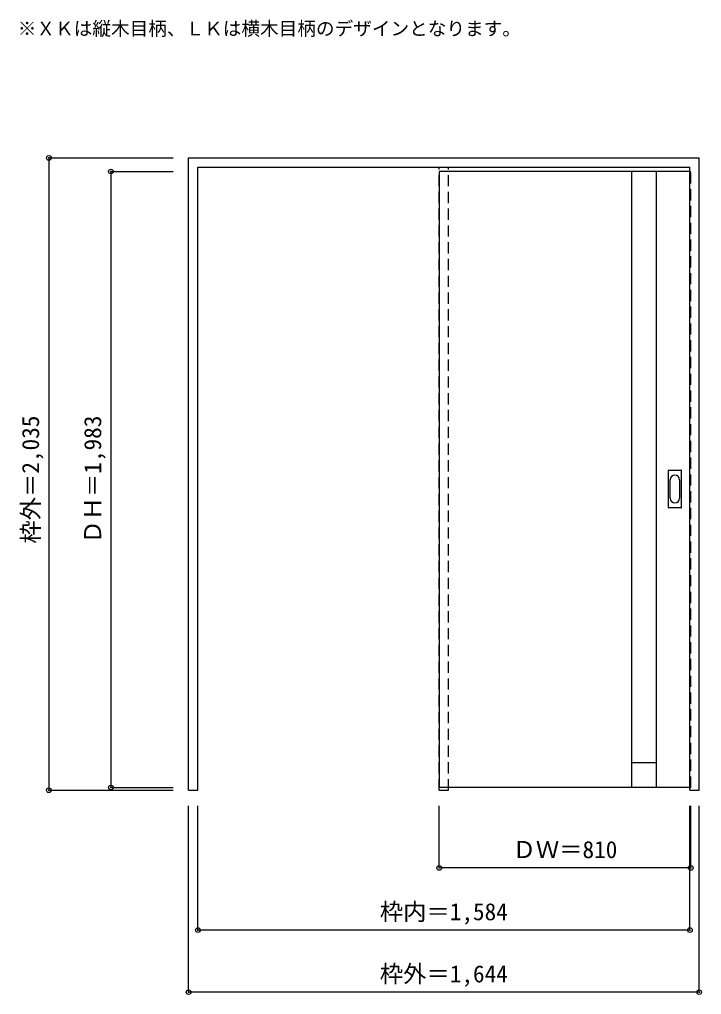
# Model space of a CAD drawing. Units: millimetres, scale not verified. Extents: x -1402 to 794, y -1274 to 1864.
import ezdxf
from ezdxf.enums import TextEntityAlignment as Align

# ---------------------------------------------------------------- set-up
doc = ezdxf.new("R2010")
doc.units = ezdxf.units.MM
doc.header["$LTSCALE"] = 30
doc.header["$PDMODE"] = 32
doc.header["$PDSIZE"] = 15
doc.linetypes.add('DASHED1', pattern=[1.8, 1.2, -0.6])
for name, color, linetype in [('0-0', 3, 'Continuous'), ('0-1_寸法', 7, 'Continuous'), ('0-2_文字', 7, 'Continuous')]:
    doc.layers.add(name, color=color, linetype=linetype)
doc.styles.add('ＭＳ ゴシック', font='')
doc.styles.get('ＭＳ ゴシック').set_extended_font_data('MS Gothic')

msp = doc.modelspace()

# ---------------------------------------------------------------- linework, layer by layer
at = {"layer": '0-0'}
for p, q in [((-857.56, -616.33), (-857.56, 1418.67)), ((-857.56, 1418.67), (786.44, 1418.67)), ((786.44, -616.33), (786.44, 1418.67)), ((-827.56, 1388.67), (756.44, 1388.67)), ((756.44, -616.33), (756.44, 1388.67)), ((-50.56, 1375.17), (-50.56, -607.83)), ((756.44, 1375.17), (-50.56, 1375.17)), ((569.44, -608.05), (569.44, 1374.95)), ((649.44, -608.05), (649.44, 1374.95)), ((687.44, 293.67), (687.44, 412.67)), ((688.94, 414.17), (727.94, 414.17)), ((729.44, 293.67), (729.44, 412.67)), ((727.94, 292.17), (688.94, 292.17)), ((756.44, -607.83), (-50.56, -607.83)), ((756.44, -616.33), (786.44, -616.33))]:
    msp.add_line(p, q, dxfattribs=at)
at = {"layer": '0-0', "color": 4, "linetype": 'DASHED1'}
for p, q in [((-50.56, -616.33), (-50.56, 1388.67)), ((-20.56, -616.33), (-20.56, 1388.67)), ((-50.56, 1375.17), (-50.56, 1371.17)), ((756.44, 1375.17), (759.44, 1375.17)), ((-50.56, -616.33), (-20.56, -616.33))]:
    msp.add_line(p, q, dxfattribs=at)
at = {"layer": '0-0', "color": 7}
for p, q in [((693.44, 323.57), (693.44, 382.77)), ((723.44, 382.77), (723.44, 323.57)), ((649.44, -528.05), (569.44, -528.05))]:
    msp.add_line(p, q, dxfattribs=at)
at = {"layer": '0-0'}
msp.add_lwpolyline([(-857.56, -616.33), (-827.56, -616.33), (-827.56, 1388.67)], dxfattribs=at)
at = {"layer": '0-0', "color": 4, "linetype": 'DASHED1'}
msp.add_lwpolyline([(756.44, -607.83), (759.44, -607.83), (759.44, 1375.17)], dxfattribs=at)
at = {"layer": '0-0'}
for centre, start, end in [((688.94, 412.67), 90, 180), ((727.94, 412.67), 0, 90), ((688.94, 293.67), 180, 270), ((727.94, 293.67), 270, 0)]:
    msp.add_arc(centre, 1.5, start, end, dxfattribs=at)
at = {"layer": '0-0', "color": 7}
for centre, start, end in [((708.44, 382.77), 0, 180), ((708.44, 323.57), 180, 0)]:
    msp.add_arc(centre, 15, start, end, dxfattribs=at)
at = {"layer": '0-1_寸法', "color": 4}
for p, q in [((-1307.56, 1418.67), (-1307.56, -616.33)), ((-1307.56, 1418.67), (-907.56, 1418.67)), ((-1107.56, 1375.17), (-1107.56, -607.83)), ((-1107.56, 1375.17), (-907.56, 1375.17)), ((-1307.56, -616.33), (-907.56, -616.33)), ((-1107.56, -607.83), (-907.56, -607.83)), ((-50.56, -866.33), (-50.56, -666.33)), ((756.44, -1066.33), (756.44, -666.33)), ((759.44, -866.33), (759.44, -666.33)), ((786.44, -1266.33), (786.44, -666.33)), ((759.44, -866.33), (-50.56, -866.33))]:
    msp.add_line(p, q, dxfattribs=at)
for points in [[(786.44, -1266.33), (-857.56, -1266.33), (-857.56, -666.33)], [(756.44, -1066.33), (-827.56, -1066.33), (-827.56, -666.33)]]:
    msp.add_lwpolyline(points, dxfattribs=at)
at = {"layer": '0-1_寸法'}
for p in [(-1307.56, 1418.67), (-1107.56, 1375.17), (-1307.56, -616.33), (-1107.56, -607.83), (-50.56, -866.33), (759.44, -866.33), (-827.56, -1066.33), (756.44, -1066.33), (-857.56, -1266.33), (786.44, -1266.33)]:
    msp.add_point(p, dxfattribs=at)

# ---------------------------------------------------------------- texts
at = {"layer": '0-1_寸法', "style": 'ＭＳ ゴシック'}
for s, p in [('枠外＝2,035', (-1322.56, 177.42)), ('ＤＨ＝1,983', (-1122.56, 177.42))]:
    msp.add_text(s, height=54.99, rotation=90, dxfattribs=at).set_placement(p, align=Align.BOTTOM_LEFT)
for s, p in [('ＤＷ＝810', (185.69, -851.33)), ('枠内＝1,584', (-241.81, -1051.33)), ('枠外＝1,644', (-241.81, -1251.33))]:
    msp.add_text(s, height=54.99, dxfattribs=at).set_placement(p, align=Align.BOTTOM_LEFT)
at = {"layer": '0-2_文字', "style": 'ＭＳ ゴシック'}
msp.add_text('※ＸＫは縦木目柄、ＬＫは横木目柄のデザインとなります。', height=43.99, dxfattribs=at).set_placement((-1407.56, 1800.04), align=Align.BOTTOM_LEFT)

doc.saveas('drawing.dxf')
